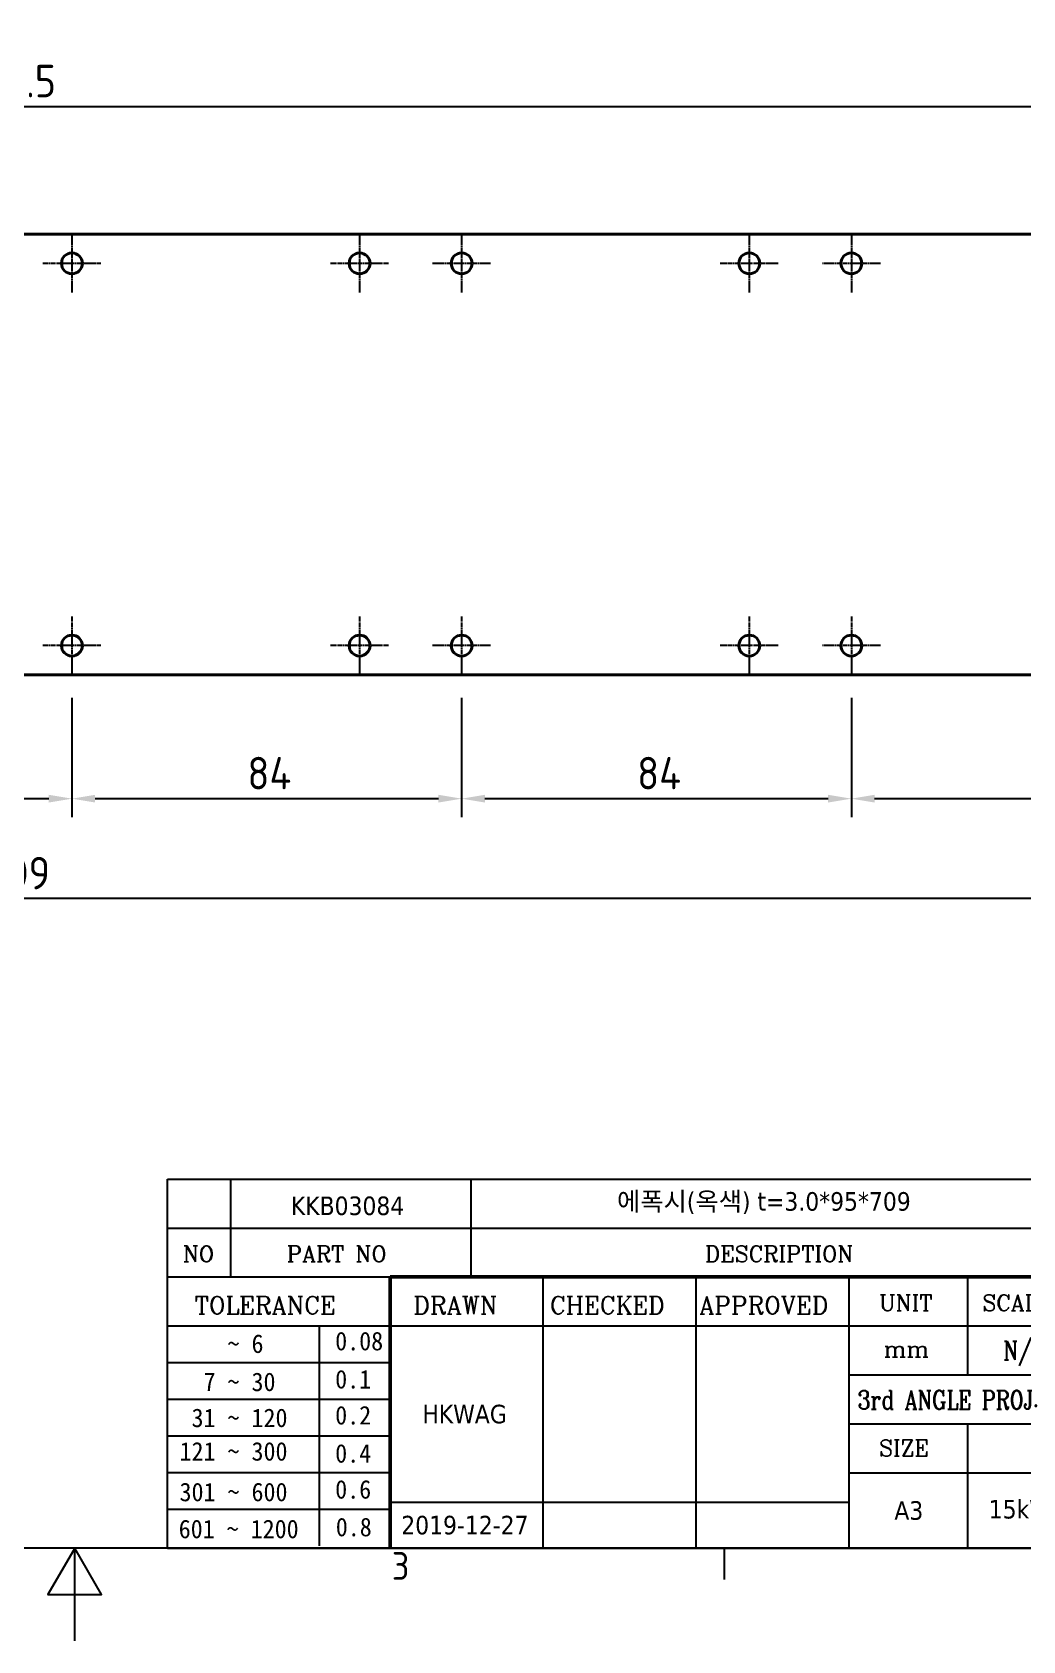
# Model space of a CAD drawing. Header units: millimetres. Extents: x 0 to 840, y 0 to 594.
# Drawn here: x 410.8 to 624.3, y 0 to 346.8 of the extents above; entities that cross this region are included whole.
import ezdxf
from ezdxf.enums import TextEntityAlignment as Align

# ---------------------------------------------------------------- set-up
doc = ezdxf.new("R2010")
doc.units = ezdxf.units.MM
doc.header["$LTSCALE"] = 2
doc.linetypes.add('CHAIN', pattern=[0.7087, 0.4724, -0.0591, 0.1181, -0.0591])
doc.layers.get('0').update_dxf_attribs({"color": 3, "lineweight": 25, "true_color": 0x00ff00})
for name, color, linetype, lineweight, true_color in [('가시적인 것(ISO)', 3, 'Continuous', 40, 0x00ff00), ('제목(ISO)', 5, 'Continuous', 50, 0x0000ff), ('중심 표식(ISO)', 1, 'Continuous', 25, 0xff0000), ('치수(ISO)', 2, 'Continuous', 25, 0xffff00)]:
    doc.layers.add(name, color=color, linetype=linetype, lineweight=lineweight, true_color=true_color)
doc.layers.add('경계(ISO)', color=7, linetype='Continuous', lineweight=25)
doc.styles.add('HAN_291', font='')
doc.styles.add('RC_284', font='ROMANC.shx')
doc.styles.add('RC_287', font='ROMANC.shx')
doc.styles.add('문자 텍스트_PSTEK_POSCO', font='isocp.shx')
doc.styles.add('치수 텍스트_PSTEK_POSCO', font='isocp.shx')
doc.styles.add('텍스트 스타일198', font='tahoma.ttf')
doc.styles.add('텍스트 스타일333', font='ROMANC.shx', dxfattribs={"width": 0.800000011920929})
doc.styles.get('HAN_291').set_extended_font_data('GulimChe')
doc.dimstyles.new('치수_PSTEK_POSCO', dxfattribs={"dimscale": 2, "dimtxt": 3.5, "dimasz": 2.5, "dimexe": 2, "dimexo": 2.5, "dimgap": 1, "dimtad": 1, "dimrnd": 1e-08, "dimdsep": 46, "dimtxsty": '치수 텍스트_PSTEK_POSCO', "dimcen": 0.09, "dimdle": 10, "dimclrd": 7, "dimclre": 7, "dimclrt": 2, "dimadec": 1, "dimazin": 2, "dimtfac": 1, "dimtmove": 0, "dimatfit": 3, "dimfxl": 1, "dimtolj": 1, "dimlwd": -1, "dimlwe": -1, "dimarcsym": 0})

# ---------------------------------------------------------------- blocks, each defined once
blk = doc.blocks.new('경계 Default Border')
at = {"layer": '경계(ISO)'}
blk.add_line((280, 10), (280, 6.599999666213989), dxfattribs=at)
at = {"layer": '경계(ISO)', "flags": 128}
for points in [[(10, 10), (10, 287.0000076293945), (410, 287.0000076293945), (410, 10), (10, 10)], [(210, 0), (210, 10), (207.1132469177246, 5), (212.8867530822754, 5), (210, 10)]]:
    blk.add_lwpolyline(points, dxfattribs=at)
at = {"layer": '경계(ISO)', "color": 2, "true_color": 0xffff00, "insert": (244.1685395229535, 6.57139439638704), "char_height": 3.00000011920929, "attachment_point": 7, "style": '문자 텍스트_PSTEK_POSCO'}
blk.add_mtext('3', dxfattribs=at)
blk = doc.blocks.new('제목 블록 PSTEK')
at = {"color": 180, "true_color": 0x3f00ff}
for p, q in [((182.475792979055, 11.79100474011392), (182.4757929790549, 51.56524660363496)), ((182.4757929790549, 51.56524660363496), (372.4757929537551, 51.56524660363496)), ((189.2651435055721, 51.56524660363496), (189.2651435055722, 41.00524660363494)), ((215.2152739891528, 41.00524660363494), (215.2152739891528, 51.56524660363496)), ((182.475792979055, 46.2852466036349), (372.4757929537551, 46.28524660363492)), ((182.475792979055, 41.00524660363493), (206.451475290024, 41.00524660363493)), ((222.9401812389276, 11.79100474011392), (222.9401812389276, 41.00524660363494)), ((239.4288871878316, 11.79100474011392), (239.4288871878316, 41.00524660363494)), ((255.9175931367356, 11.79100474011392), (255.9175931367356, 41.00524660363494)), ((268.6918866058747, 41.00524660363494), (268.6918866058747, 30.44524660363498)), ((182.475792979055, 35.72524660363497), (206.451475290024, 35.72524660363497)), ((198.8621818849491, 12.02524660363491), (198.8621818849491, 35.72524660363497)), ((206.451475290024, 35.72524660363497), (372.4757929537551, 35.72524660363497)), ((182.475792979055, 31.77524660363492), (206.451475290024, 31.77524660363492)), ((255.917593136736, 30.44524660363498), (372.4757929537552, 30.44524660363501)), ((182.475792979055, 27.82524660363487), (206.451475290024, 27.82524660363487)), ((255.9175931367359, 25.16524660363502), (372.4757929537552, 25.165246603635)), ((268.6918866058744, 25.16524660363502), (268.6918866058744, 11.79100474011392)), ((182.475792979055, 23.87524660363505), (206.451475290024, 23.87524660363505)), ((182.475792979055, 19.92524660363478), (206.451475290024, 19.92524660363478)), ((255.9175931367359, 19.88524660363481), (310.0881549537553, 19.88524660363481)), ((182.475792979055, 15.97524660363496), (206.451475290024, 15.97524660363496)), ((206.451475290024, 16.74100474011396), (255.9175931367359, 16.74100474011396)), ((182.475792979055, 11.79100474011392), (372.4757929537551, 11.79100474011389))]:
    blk.add_line(p, q, dxfattribs=at)
at = {"color": 7, "lineweight": 50}
for p, q in [((206.4514752900237, 11.79100474011392), (206.4514752900237, 41.00524660363494)), ((206.451475290024, 41.00524660363494), (372.4757929537551, 41.00524660363496))]:
    blk.add_line(p, q, dxfattribs=at)
at = {"layer": '제목(ISO)', "lineweight": 18}
blk.add_line((182.475792979055, 35.72500474011393), (182.475792979055, 11.79100474011392), dxfattribs=at)
at = {"color": 2, "true_color": 0xffff00}
for s, height, style, p in [('NO', 1.742399930953979, 'RC_284', (184.135398793432, 42.62317362549192)), ('PART NO', 1.742399930953979, 'RC_284', (195.3359407378685, 42.62317362549192)), ('DESCRIPTION', 1.742399930953979, 'RC_284', (240.4025565652523, 42.62317362549192)), (' TOLERANCE', 1.899999976158142, 'RC_287', (184.0872874387979, 37.00893196870329)), ('DRAWN', 1.899999976158142, 'RC_287', (208.9766620976279, 37.00893196870329)), ('CHECKED', 1.899999976158142, 'RC_287', (223.6856844514997, 37.00893196870329)), ('APPROVED', 1.899999976158142, 'RC_287', (239.7795453577791, 37.00893196870329)), ('UNIT', 1.742399930953979, 'RC_284', (259.1652673287452, 37.34317362549218)), ('SCALE', 1.742399930953979, 'RC_284', (270.2934779252897, 37.34317362549218)), ('    ~ 6', 2.000000029802322, 'HAN_291', (183.7721304966814, 32.8176515608431)), ('0.08', 2.000000029802322, 'HAN_291', (200.5467345600617, 33.09873600004101)), ('mm', 1.742399930953979, 'RC_284', (259.6505418159997, 32.3543089683787)), ('  7 ~ 30', 2.000000029802322, 'HAN_291', (183.7721304966814, 28.70538114822415)), ('0.1', 2.000000029802322, 'HAN_291', (200.5467345600617, 28.98646558742206)), (' 31 ~ 120', 2.000000029802322, 'HAN_291', (183.7721304966814, 24.82628181916237)), ('0.2', 2.000000029802322, 'HAN_291', (200.5467345600617, 25.10736625836028)), ('121 ~ 300', 2.000000029802322, 'HAN_291', (183.7721304966814, 21.21401206133254)), ('0.4', 2.000000029802322, 'HAN_291', (200.5467345600617, 20.99509650053045)), ('SIZE', 1.742399930953979, 'RC_284', (259.1652673287452, 21.69497768947366)), ('0.6', 2.000000029802322, 'HAN_291', (200.5467345600617, 17.11599717146868)), ('301 ~ 600', 2.000000029802322, 'HAN_291', (183.7721304966814, 16.83491273227077)), ('601 ~ 1200', 2.000000029802322, 'HAN_291', (183.6802025156883, 12.84759660881125)), ('0.8', 2.000000029802322, 'HAN_291', (200.6097246063884, 13.05732192299702))]:
    blk.add_text(s, height=height, dxfattribs=dict(at, style=style)).set_placement(p)
at = {"color": 7, "style": '텍스트 스타일333', "width": 0.7999999523162842}
blk.add_text('N/S', height=2.000000029802322, dxfattribs=at).set_placement((274.7838860285014, 33.08524660363496), align=Align.MIDDLE_CENTER)
at = {"color": 2, "true_color": 0xffff00, "style": '텍스트 스타일333', "width": 0.7999999523162842}
blk.add_text('3rd ANGLE PROJ.', height=2.000000029802322, dxfattribs=at).set_placement((256.8430306642954, 26.76148381654429))
at = {"layer": '제목(ISO)', "color": 7, "style": '텍스트 스타일198'}
for tag, p in [('설명_001', (230.9119636080347, 48.15254984750509)), ('재질_001', (287.5148121100145, 48.155337874329)), ('질량\\P3;_001', (350.3046145979153, 48.1643332325385)), ('부품_번호_001', (195.7688817100499, 47.68004260673702)), ("3._Q'TY_001", (312.7327037528258, 47.90442725317898)), ('1._MODEL_NAME_001', (326.7684841840689, 37.52172745615292)), ('제목_001', (337.2103315652148, 32.12933155161866)), ('부품_번호_001', (334.4281219632819, 26.8052465951949)), ('설계자_001', (209.9396160013646, 25.23446884679021)), ('프로젝트_001', (278.9744245225954, 18.43951439740151)), ('시트_크기_001', (260.807090429518, 14.83812566343425)), ('프로젝트_002', (270.9791918143218, 14.97568842208535)), ('작성_날짜_001', (207.6662781715662, 13.26600473167383)), ('프로젝트_003', (280.4473441481205, 11.5491460676562))]:
    blk.add_attdef(tag, p, '', height=2.000000029802322, dxfattribs=at)
for tag, p in [('4._COLOR', (327.6805273250926, 48.92524660363493)), ('점검자', (231.1845342133799, 26.23312567187446)), ('엔지니어링_승인자', (247.673240162284, 26.23312567187446)), ('점검_날짜', (231.1845342133799, 14.26600474011394)), ('엔지니어링_승인_날짜', (247.6732401622839, 14.26600474011394))]:
    blk.add_attdef(tag, text='', height=2.000000029802322, dxfattribs=at).set_placement(p, align=Align.MIDDLE_CENTER)
blk = doc.blocks.new('*D23')
at = {"layer": 'Defpoints', "color": 0, "transparency": 16777216}
for p in [(752.3916487239978, 330.7308733391809), (60.89164872399785, 302.3308733391806), (752.3916487239978, 297.3308733391809)]:
    blk.add_point(p, dxfattribs=at)
at = {"layer": '치수(ISO)', "color": 7, "transparency": 16777216}
for p, q in [((60.89164872399785, 307.3308733391806), (60.89164872399785, 334.7308733391809)), ((752.3916487239978, 302.3308733391809), (752.3916487239978, 334.7308733391809)), ((65.89164872399785, 330.7308733391809), (747.3916487239978, 330.7308733391809))]:
    blk.add_line(p, q, dxfattribs=at)
for points in [[(65.89164872399785, 331.5642066725142), (65.89164872399785, 329.8975400058476), (60.89164872399785, 330.7308733391809)], [(747.3916487239978, 331.5642066725142), (747.3916487239978, 329.8975400058476), (752.3916487239978, 330.7308733391809)]]:
    blk.add_solid(points, dxfattribs=at)
at = {"layer": '치수(ISO)', "color": 2, "transparency": 16777216, "insert": (397.1949950015398, 336.2308733391809), "char_height": 7, "attachment_point": 4, "style": '치수 텍스트_PSTEK_POSCO'}
blk.add_mtext('\\A1;691.5', dxfattribs=at)
blk = doc.blocks.new('*D30')
at = {"layer": 'Defpoints', "color": 0, "transparency": 16777216}
for p in [(335.3916487239979, 208.2808733391807), (419.3916487239978, 208.2808733391808), (419.3916487239978, 181.5381389227641)]:
    blk.add_point(p, dxfattribs=at)
at = {"layer": '치수(ISO)', "color": 7, "transparency": 16777216}
for p, q in [((335.3916487239979, 203.2808733391807), (335.3916487239979, 177.5381389227641)), ((419.3916487239978, 203.2808733391808), (419.3916487239978, 177.5381389227641)), ((340.3916487239979, 181.5381389227641), (414.3916487239978, 181.5381389227641))]:
    blk.add_line(p, q, dxfattribs=at)
for points in [[(340.3916487239979, 182.3714722560975), (340.3916487239979, 180.7048055894308), (335.3916487239979, 181.5381389227641)], [(414.3916487239978, 182.3714722560975), (414.3916487239978, 180.7048055894308), (419.3916487239978, 181.5381389227641)]]:
    blk.add_solid(points, dxfattribs=at)
at = {"layer": '치수(ISO)', "color": 2, "transparency": 16777216, "insert": (373.2116487239979, 187.0381389227641), "char_height": 7, "attachment_point": 4, "style": '치수 텍스트_PSTEK_POSCO'}
blk.add_mtext('\\A1;84', dxfattribs=at)
blk = doc.blocks.new('*D31')
at = {"layer": 'Defpoints', "color": 0, "transparency": 16777216}
for p in [(419.3916487239978, 208.2808733391808), (503.3916487239979, 208.2808733391808), (503.3916487239979, 181.5381389227641)]:
    blk.add_point(p, dxfattribs=at)
at = {"layer": '치수(ISO)', "color": 7, "transparency": 16777216}
for p, q in [((419.3916487239978, 203.2808733391808), (419.3916487239978, 177.5381389227641)), ((503.3916487239979, 203.2808733391808), (503.3916487239979, 177.5381389227641)), ((424.3916487239978, 181.5381389227641), (498.3916487239979, 181.5381389227641))]:
    blk.add_line(p, q, dxfattribs=at)
for points in [[(424.3916487239978, 182.3714722560975), (424.3916487239978, 180.7048055894308), (419.3916487239978, 181.5381389227641)], [(498.3916487239979, 182.3714722560975), (498.3916487239979, 180.7048055894308), (503.3916487239979, 181.5381389227641)]]:
    blk.add_solid(points, dxfattribs=at)
at = {"layer": '치수(ISO)', "color": 2, "transparency": 16777216, "insert": (457.2116487239979, 187.0381389227641), "char_height": 7, "attachment_point": 4, "style": '치수 텍스트_PSTEK_POSCO'}
blk.add_mtext('\\A1;84', dxfattribs=at)
blk = doc.blocks.new('*D32')
at = {"layer": 'Defpoints', "color": 0, "transparency": 16777216}
for p in [(503.3916487239979, 208.2808733391808), (587.391648723998, 208.2808733391809), (587.391648723998, 181.5381389227641)]:
    blk.add_point(p, dxfattribs=at)
at = {"layer": '치수(ISO)', "color": 7, "transparency": 16777216}
for p, q in [((503.3916487239979, 203.2808733391808), (503.3916487239979, 177.5381389227641)), ((587.391648723998, 203.2808733391809), (587.391648723998, 177.5381389227641)), ((508.3916487239979, 181.5381389227641), (582.391648723998, 181.5381389227641))]:
    blk.add_line(p, q, dxfattribs=at)
for points in [[(508.3916487239979, 182.3714722560975), (508.3916487239979, 180.7048055894308), (503.3916487239979, 181.5381389227641)], [(582.391648723998, 182.3714722560975), (582.391648723998, 180.7048055894308), (587.391648723998, 181.5381389227641)]]:
    blk.add_solid(points, dxfattribs=at)
at = {"layer": '치수(ISO)', "color": 2, "transparency": 16777216, "insert": (541.2116487239979, 187.0381389227641), "char_height": 7, "attachment_point": 4, "style": '치수 텍스트_PSTEK_POSCO'}
blk.add_mtext('\\A1;84', dxfattribs=at)
blk = doc.blocks.new('*D33')
at = {"layer": 'Defpoints', "color": 0, "transparency": 16777216}
for p in [(587.391648723998, 208.2808733391809), (762.3916487239978, 208.2308733391809), (762.3916487239978, 181.5381389227641)]:
    blk.add_point(p, dxfattribs=at)
at = {"layer": '치수(ISO)', "color": 7, "transparency": 16777216}
for p, q in [((587.391648723998, 203.2808733391809), (587.391648723998, 177.5381389227641)), ((762.3916487239978, 203.2308733391809), (762.3916487239978, 177.5381389227641)), ((592.391648723998, 181.5381389227641), (757.3916487239978, 181.5381389227641))]:
    blk.add_line(p, q, dxfattribs=at)
for points in [[(592.391648723998, 182.3714722560975), (592.391648723998, 180.7048055894308), (587.391648723998, 181.5381389227641)], [(757.3916487239978, 182.3714722560975), (757.3916487239978, 180.7048055894308), (762.3916487239978, 181.5381389227641)]]:
    blk.add_solid(points, dxfattribs=at)
at = {"layer": '치수(ISO)', "color": 2, "transparency": 16777216, "insert": (669.1666739771673, 187.0381389227641), "char_height": 7, "attachment_point": 4, "style": '치수 텍스트_PSTEK_POSCO'}
blk.add_mtext('\\A1;175', dxfattribs=at)
blk = doc.blocks.new('*D39')
at = {"layer": 'Defpoints', "color": 0, "transparency": 16777216}
for p in [(53.39164872399778, 208.2308733391806), (762.3916487239978, 208.2308733391809), (53.39164872399778, 159.9855218275901)]:
    blk.add_point(p, dxfattribs=at)
at = {"layer": '치수(ISO)', "color": 7, "transparency": 16777216}
for p, q in [((53.39164872399778, 203.2308733391806), (53.39164872399778, 155.9855218275901)), ((762.3916487239978, 203.2308733391809), (762.3916487239978, 155.9855218275901)), ((757.3916487239978, 159.9855218275901), (58.39164872399778, 159.9855218275901))]:
    blk.add_line(p, q, dxfattribs=at)
for points in [[(58.39164872399778, 160.8188551609234), (58.39164872399778, 159.1521884942568), (53.39164872399778, 159.9855218275901)], [(757.3916487239978, 160.8188551609234), (757.3916487239978, 159.1521884942568), (762.3916487239978, 159.9855218275901)]]:
    blk.add_solid(points, dxfattribs=at)
at = {"layer": '치수(ISO)', "color": 2, "transparency": 16777216, "insert": (401.3410715474917, 165.4855218275901), "char_height": 7, "attachment_point": 4, "style": '치수 텍스트_PSTEK_POSCO'}
blk.add_mtext('\\A1;709', dxfattribs=at)

msp = doc.modelspace()

# ---------------------------------------------------------------- linework, layer by layer
at = {"layer": '가시적인 것(ISO)'}
for p, q in [((53.39164872399785, 303.2308733391806), (762.3916487239978, 303.2308733391809)), ((762.3916487239978, 208.2308733391809), (53.39164872399778, 208.2308733391806))]:
    msp.add_line(p, q, dxfattribs=at)
for centre in [(419.3916487239978, 296.9308733391808), (481.3916487239979, 296.9308733391808), (503.3916487239978, 296.9308733391808), (565.3916487239978, 296.9308733391808), (587.3916487239978, 296.9308733391808), (419.3916487239978, 214.5308733391808), (481.3916487239979, 214.5308733391808), (503.3916487239979, 214.5308733391808), (565.391648723998, 214.5308733391809), (587.391648723998, 214.5308733391809)]:
    msp.add_circle(centre, 2.25, dxfattribs=at)
at = {"layer": '중심 표식(ISO)', "linetype": 'CHAIN'}
for p, q in [((419.3916487239978, 303.1808733391808), (419.3916487239978, 290.6808733391808)), ((481.3916487239979, 303.1808733391808), (481.3916487239979, 290.6808733391808)), ((503.3916487239978, 303.1808733391808), (503.3916487239978, 290.6808733391808)), ((565.3916487239978, 303.1808733391808), (565.3916487239978, 290.6808733391808)), ((587.3916487239978, 303.1808733391808), (587.3916487239978, 290.6808733391808)), ((425.6416487239978, 296.9308733391808), (413.1416487239978, 296.9308733391808)), ((487.6416487239979, 296.9308733391808), (475.1416487239979, 296.9308733391808)), ((509.6416487239978, 296.9308733391808), (497.1416487239978, 296.9308733391808)), ((571.6416487239978, 296.9308733391808), (559.1416487239978, 296.9308733391808)), ((593.6416487239978, 296.9308733391808), (581.1416487239978, 296.9308733391808)), ((419.3916487239978, 220.7808733391808), (419.3916487239978, 208.2808733391808)), ((481.3916487239979, 220.7808733391808), (481.3916487239979, 208.2808733391808)), ((503.3916487239979, 220.7808733391808), (503.3916487239979, 208.2808733391808)), ((565.391648723998, 220.7808733391809), (565.391648723998, 208.2808733391809)), ((587.391648723998, 220.7808733391809), (587.391648723998, 208.2808733391809)), ((425.6416487239978, 214.5308733391808), (413.1416487239978, 214.5308733391808)), ((487.6416487239979, 214.5308733391808), (475.1416487239979, 214.5308733391808)), ((509.6416487239979, 214.5308733391808), (497.1416487239979, 214.5308733391808)), ((571.641648723998, 214.5308733391809), (559.141648723998, 214.5308733391809)), ((593.641648723998, 214.5308733391809), (581.141648723998, 214.5308733391809))]:
    msp.add_line(p, q, dxfattribs=at)

# ---------------------------------------------------------------- block references
at = {"xscale": 2, "yscale": 2, "zscale": 2}
msp.add_blockref('경계 Default Border', (0, 0), dxfattribs=at)
ref = msp.add_blockref('제목 블록 PSTEK', (75.04841409248968, -3.58200948022779), dxfattribs=dict(xscale=2, yscale=2, zscale=2))
ref.add_attrib('설계자_001', 'HKWAG', (494.9276460952188, 46.88692821335263), dxfattribs={"layer": '제목(ISO)', "color": 7, "height": 4.000000059604645, "style": '텍스트 스타일198'})
ref.add_attrib('시트_크기_001', 'A3', (596.6625949515255, 26.09424184664072), dxfattribs={"layer": '제목(ISO)', "color": 7, "height": 4.000000059604645, "style": '텍스트 스타일198'})
ref.add_attrib('작성_날짜_001', '2019-12-27', (490.3809704356221, 22.94999998311987), dxfattribs={"layer": '제목(ISO)', "color": 7, "height": 4.000000059604645, "style": '텍스트 스타일198'})
ref.add_attrib('설명_001', '에폭시(옥색) t=3.0*95*709', (536.8723413085592, 92.72309021478239), dxfattribs={"layer": '제목(ISO)', "color": 7, "height": 4.000000059604645, "style": '텍스트 스타일198'})
ref.add_attrib('부품_번호_001', 'KKB03084', (466.5861775125895, 91.77807573324625), dxfattribs={"layer": '제목(ISO)', "color": 7, "height": 4.000000059604645, "style": '텍스트 스타일198'})
ref.add_attrib('프로젝트_002', '15kW_30kV_500mA_피에스솔', (617.0067977211331, 26.36936736394292), dxfattribs={"layer": '제목(ISO)', "color": 7, "height": 4.000000059604645, "style": '텍스트 스타일198'})

# ---------------------------------------------------------------- dimensions: what is measured, and where the dimension line sits
at = {"layer": '치수(ISO)', "color": 7}
for base, p1, p2, picture, middle in [((752.3916487239978, 330.7308733391809), (60.89164872399785, 302.3308733391806), (752.3916487239978, 297.3308733391809), '*D23', (406.661648723998, 330.7308733391809)), ((53.39164872399778, 159.9855218275901), (762.3916487239978, 208.2308733391809), (53.39164872399778, 208.2308733391806), '*D39', (407.8916487239978, 159.9855218275901)), ((419.3916487239978, 181.5381389227641), (335.3916487239979, 208.2808733391807), (419.3916487239978, 208.2808733391808), '*D30', (377.4116487239979, 181.5381389227641)), ((503.3916487239979, 181.5381389227641), (419.3916487239978, 208.2808733391808), (503.3916487239979, 208.2808733391808), '*D31', (461.4116487239979, 181.5381389227641)), ((587.391648723998, 181.5381389227641), (503.3916487239979, 208.2808733391808), (587.391648723998, 208.2808733391809), '*D32', (545.4116487239979, 181.5381389227641)), ((762.3916487239978, 181.5381389227641), (587.391648723998, 208.2808733391809), (762.3916487239978, 208.2308733391809), '*D33', (674.9116487239979, 181.5381389227641))]:
    dim = msp.add_linear_dim(base=base, p1=p1, p2=p2, angle=180, dimstyle='치수_PSTEK_POSCO', override={"dimdec": 2, "dimtp": 0, "dimtm": -0, "dimtdec": 2, "dimtofl": 0, "dimatfit": 1}, dxfattribs=at)
    dim.commit()
    dim.dimension.update_dxf_attribs({"geometry": picture, "text_midpoint": middle, "dimtype": 160})

doc.saveas('drawing.dxf')
